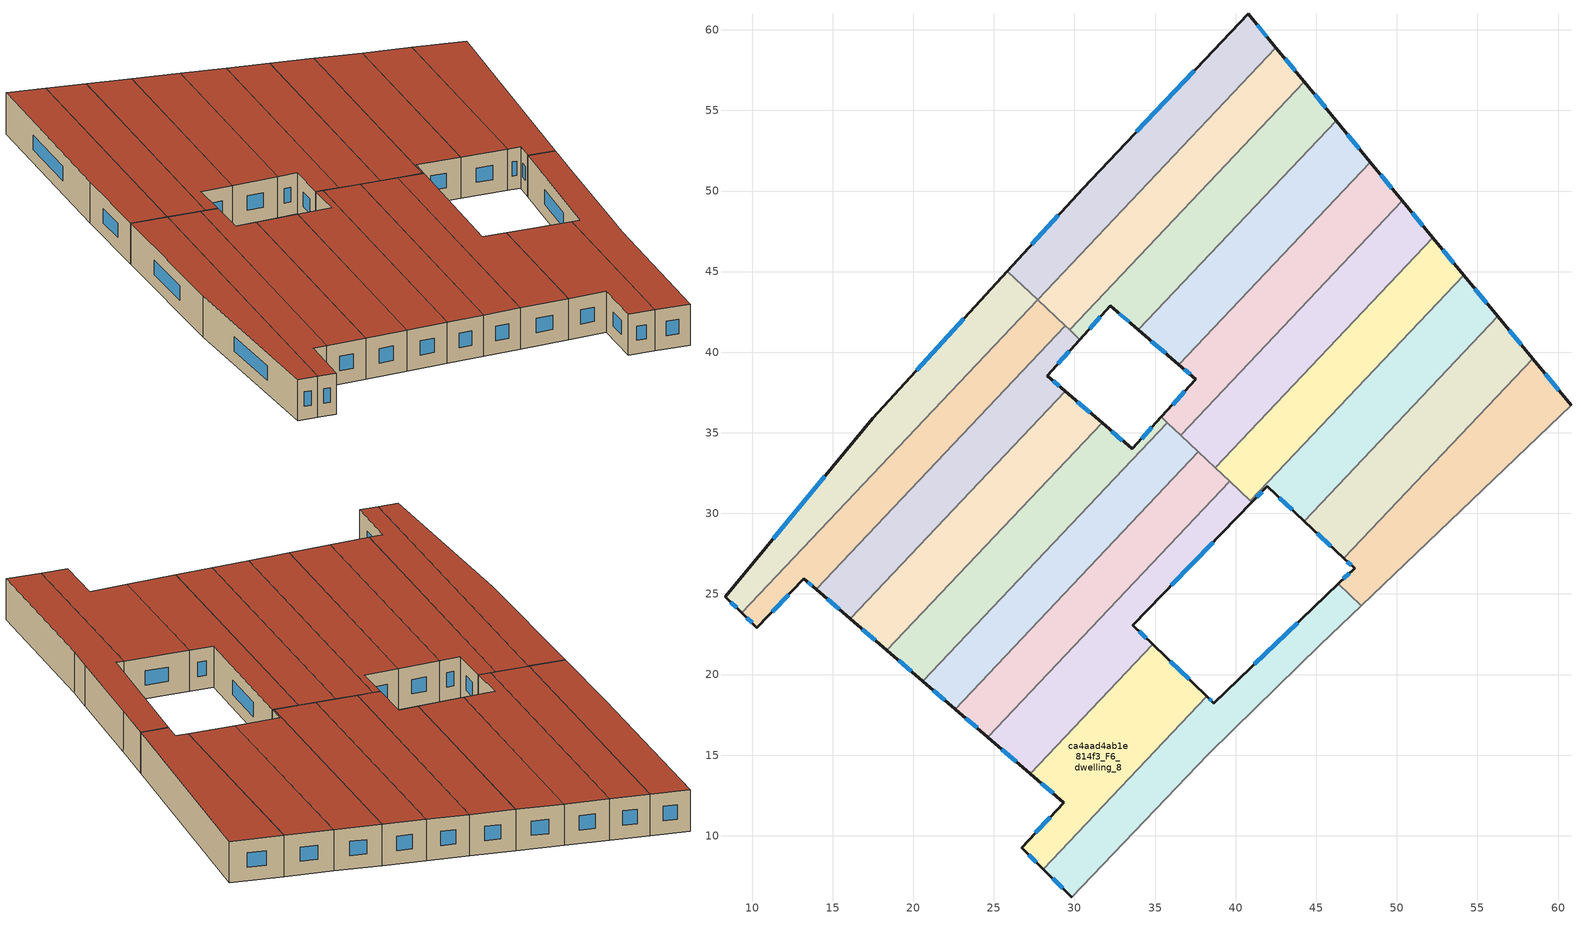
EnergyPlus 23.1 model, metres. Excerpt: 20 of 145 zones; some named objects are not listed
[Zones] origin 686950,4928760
ca4aad4ab1e814f3_F6_dwelling_0
 floor to ca4aad4ab1e814f3_F5_dwelling_0 (EU_floor_Construction): 27.72,43.24 9.36,23.83 8.35,24.82 17.49,35.91 25.83,45.03 z18
 wall outside (EU_wall_Construction): 25.83,45.03 17.49,35.91 8.35,24.82 9.36,23.83 z18:21
 wall to ca4aad4ab1e814f3_F6_dwelling_1 (EU_wall_Construction): 9.36,23.83 27.72,43.24 z18:21
 wall to ca4aad4ab1e814f3_F6_dwelling_10 (EU_wall_Construction): 27.71,43.25 25.83,45.03 z18:21
 wall to ca4aad4ab1e814f3_F6_dwelling_11 (EU_wall_Construction): 27.72,43.24 27.71,43.25 z18:21
 window (EU_Window_Construction): 8.68,24.49 9.03,24.15 / 14.51,32.3 11.32,28.42 / 23.12,42.06 20.2,38.87 z18.98:20.02
 roof outside (EU_roof_Construction): 17.49,35.91 8.35,24.82 9.36,23.83 27.72,43.24 25.83,45.03 z21
ca4aad4ab1e814f3_F6_dwelling_1
 floor to ca4aad4ab1e814f3_F5_dwelling_1 (EU_floor_Construction): 29.42,41.63 13.97,25.29 13.22,25.93 10.3,22.92 9.36,23.83 27.72,43.24 z18
 wall outside (EU_wall_Construction): 9.36,23.83 10.3,22.92 13.22,25.93 13.97,25.29 z18:21
 wall to ca4aad4ab1e814f3_F6_dwelling_2 (EU_wall_Construction): 13.97,25.29 29.42,41.63 z18:21
 wall to ca4aad4ab1e814f3_F6_dwelling_11 (EU_wall_Construction): 29.42,41.63 27.72,43.24 z18:21
 window (EU_Window_Construction): 13.46,25.73 13.72,25.5 / 11.25,23.9 12.27,24.95 / 9.67,23.53 9.99,23.21 z18.98:20.02
 roof outside (EU_roof_Construction): 13.97,25.29 29.42,41.63 27.72,43.24 9.36,23.83 10.3,22.92 13.22,25.93 z21
ca4aad4ab1e814f3_F6_dwelling_10
 floor to ca4aad4ab1e814f3_F5_dwelling_10 (EU_floor_Construction): 40.77,60.99 42.5,58.89 27.71,43.25 25.83,45.03 30.51,50.14 z18
 wall outside (EU_wall_Construction): 42.5,58.89 40.77,60.99 30.51,50.14 25.83,45.03 z18:21
 wall to ca4aad4ab1e814f3_F6_dwelling_11 (EU_wall_Construction): 27.71,43.25 42.5,58.89 z18:21
 window (EU_Window_Construction): 28.99,48.48 27.35,46.69 / 37.43,57.47 33.84,53.67 / 41.94,59.57 41.33,60.31 z18.98:20.02
 roof outside (EU_roof_Construction): 30.51,50.14 25.83,45.03 27.71,43.25 42.5,58.89 40.77,60.99 z21
ca4aad4ab1e814f3_F6_dwelling_11
 floor to ca4aad4ab1e814f3_F5_dwelling_11 (EU_floor_Construction): 42.5,58.89 44.25,56.77 29.69,41.38 27.71,43.25 z18
 wall outside (EU_wall_Construction): 44.25,56.77 42.5,58.89 z18:21
 wall to ca4aad4ab1e814f3_F6_dwelling_12 (EU_wall_Construction): 29.69,41.38 44.25,56.77 z18:21
 wall to ca4aad4ab1e814f3_F6_dwelling_2 (EU_wall_Construction): 29.42,41.64 29.69,41.38 z18:21
 window (EU_Window_Construction): 43.68,57.46 43.07,58.2 z18.98:20.02
 roof outside (EU_roof_Construction): 29.69,41.38 44.25,56.77 42.5,58.89 27.71,43.25 z21
ca4aad4ab1e814f3_F6_dwelling_12
 floor to ca4aad4ab1e814f3_F5_dwelling_12 (EU_floor_Construction): 44.25,56.77 46.23,54.37 33.95,41.39 32.22,42.87 30.33,40.78 29.69,41.38 z18
 wall outside (EU_wall_Construction): 30.33,40.78 32.22,42.87 33.95,41.39 / 46.23,54.37 44.25,56.77 z18:21
 wall to ca4aad4ab1e814f3_F6_dwelling_13 (EU_wall_Construction): 33.95,41.39 46.23,54.37 z18:21
 wall to ca4aad4ab1e814f3_F6_dwelling_2 (EU_wall_Construction): 29.69,41.38 30.33,40.78 z18:21
 window (EU_Window_Construction): 30.94,41.46 31.6,42.19 / 45.59,55.15 44.89,55.99 / 32.78,42.39 33.39,41.87 z18.98:20.02
 roof outside (EU_roof_Construction): 33.95,41.39 46.23,54.37 44.25,56.77 29.69,41.38 30.33,40.78 32.22,42.87 z21
ca4aad4ab1e814f3_F6_dwelling_13
 floor to ca4aad4ab1e814f3_F5_dwelling_13 (EU_floor_Construction): 46.23,54.37 48.35,51.8 36.47,39.23 33.95,41.39 z18
 wall outside (EU_wall_Construction): 48.35,51.8 46.23,54.37 / 33.95,41.39 36.47,39.23 z18:21
 wall to ca4aad4ab1e814f3_F6_dwelling_14 (EU_wall_Construction): 36.47,39.23 48.35,51.8 z18:21
 window (EU_Window_Construction): 47.66,52.64 46.92,53.54 / 34.77,40.69 35.65,39.94 z18.98:20.02
 roof outside (EU_roof_Construction): 36.47,39.23 48.35,51.8 46.23,54.37 33.95,41.39 z21
ca4aad4ab1e814f3_F6_dwelling_14
 floor to ca4aad4ab1e814f3_F5_dwelling_14 (EU_floor_Construction): 48.35,51.8 50.35,49.38 36.6,34.85 35.4,35.99 37.54,38.32 36.47,39.23 z18
 wall outside (EU_wall_Construction): 36.47,39.23 37.54,38.32 35.4,35.99 / 50.35,49.38 48.35,51.8 z18:21
 wall to ca4aad4ab1e814f3_F6_dwelling_15 (EU_wall_Construction): 36.6,34.85 50.35,49.38 z18:21
 wall to ca4aad4ab1e814f3_F6_dwelling_5 (EU_wall_Construction): 35.77,35.63 36.6,34.85 z18:21
 wall to ca4aad4ab1e814f3_F6_dwelling_4 (EU_wall_Construction): 35.4,35.99 35.77,35.63 z18:21
 window (EU_Window_Construction): 36.84,37.56 36.09,36.75 / 36.82,38.94 37.19,38.62 / 49.7,50.17 49,51.01 z18.98:20.02
 roof outside (EU_roof_Construction): 37.54,38.32 35.4,35.99 36.6,34.85 50.35,49.38 48.35,51.8 36.47,39.23 z21
ca4aad4ab1e814f3_F6_dwelling_15
 floor to ca4aad4ab1e814f3_F5_dwelling_15 (EU_floor_Construction): 50.35,49.38 52.23,47.1 38.74,32.83 36.6,34.85 z18
 wall outside (EU_wall_Construction): 52.23,47.1 50.35,49.38 z18:21
 wall to ca4aad4ab1e814f3_F6_dwelling_16 (EU_wall_Construction): 38.74,32.83 52.23,47.1 z18:21
 wall to ca4aad4ab1e814f3_F6_dwelling_6 (EU_wall_Construction): 37.69,33.82 38.74,32.83 z18:21
 wall to ca4aad4ab1e814f3_F6_dwelling_5 (EU_wall_Construction): 36.6,34.85 37.69,33.82 z18:21
 window (EU_Window_Construction): 51.62,47.84 50.96,48.64 z18.98:20.02
 roof outside (EU_roof_Construction): 38.74,32.83 52.23,47.1 50.35,49.38 36.6,34.85 z21
ca4aad4ab1e814f3_F6_dwelling_16
 floor to ca4aad4ab1e814f3_F5_dwelling_16 (EU_floor_Construction): 52.23,47.1 54.15,44.77 40.91,30.77 38.74,32.83 z18
 wall outside (EU_wall_Construction): 54.15,44.77 52.23,47.1 z18:21
 wall to ca4aad4ab1e814f3_F6_dwelling_17 (EU_wall_Construction): 40.91,30.77 54.15,44.77 z18:21
 wall to ca4aad4ab1e814f3_F6_dwelling_7 (EU_wall_Construction): 39.62,31.99 40.91,30.77 z18:21
 wall to ca4aad4ab1e814f3_F6_dwelling_6 (EU_wall_Construction): 38.74,32.83 39.62,31.99 z18:21
 window (EU_Window_Construction): 53.53,45.53 52.86,46.34 z18.98:20.02
 roof outside (EU_roof_Construction): 40.91,30.77 54.15,44.77 52.23,47.1 38.74,32.83 z21
ca4aad4ab1e814f3_F6_dwelling_17
 floor to ca4aad4ab1e814f3_F5_dwelling_17 (EU_floor_Construction): 54.15,44.77 56.26,42.22 44.25,29.52 41.95,31.67 41,30.69 40.91,30.77 z18
 wall outside (EU_wall_Construction): 41,30.69 41.95,31.67 44.25,29.52 / 56.26,42.22 54.15,44.77 z18:21
 wall to ca4aad4ab1e814f3_F6_dwelling_18 (EU_wall_Construction): 44.25,29.52 56.26,42.22 z18:21
 wall to ca4aad4ab1e814f3_F6_dwelling_7 (EU_wall_Construction): 40.91,30.77 41,30.69 z18:21
 window (EU_Window_Construction): 41.3,31.01 41.64,31.35 / 55.57,43.05 54.84,43.94 / 42.7,30.97 43.5,30.22 z18.98:20.02
 roof outside (EU_roof_Construction): 44.25,29.52 56.26,42.22 54.15,44.77 40.91,30.77 41,30.69 41.95,31.67 z21
ca4aad4ab1e814f3_F6_dwelling_18
 floor to ca4aad4ab1e814f3_F5_dwelling_18 (EU_floor_Construction): 56.26,42.22 58.42,39.59 46.71,27.21 44.25,29.52 z18
 wall outside (EU_wall_Construction): 58.42,39.59 56.26,42.22 / 44.25,29.52 46.71,27.21 z18:21
 wall to ca4aad4ab1e814f3_F6_dwelling_19 (EU_wall_Construction): 46.71,27.21 58.42,39.59 z18:21
 window (EU_Window_Construction): 57.72,40.45 56.96,41.36 / 45.05,28.77 45.91,27.96 z18.98:20.02
 roof outside (EU_roof_Construction): 46.71,27.21 58.42,39.59 56.26,42.22 44.25,29.52 z21
ca4aad4ab1e814f3_F6_dwelling_19
 floor to ca4aad4ab1e814f3_F5_dwelling_19 (EU_floor_Construction): 58.42,39.59 60.81,36.7 47.79,24.27 46.36,25.62 47.38,26.59 46.71,27.21 z18
 wall outside (EU_wall_Construction): 46.71,27.21 47.38,26.59 46.36,25.62 / 60.81,36.7 58.42,39.59 z18:21
 wall adiabatic (EU_wall_Construction): 47.79,24.27 60.81,36.7 z18:21
 wall to ca4aad4ab1e814f3_F6_dwelling_9 (EU_wall_Construction): 46.36,25.62 47.79,24.27 z18:21
 window (EU_Window_Construction): 47.05,26.28 46.69,25.94 / 46.93,27.01 47.16,26.79 / 60.03,37.64 59.2,38.65 z18.98:20.02
 roof outside (EU_roof_Construction): 60.81,36.7 58.42,39.59 46.71,27.21 47.38,26.59 46.36,25.62 47.79,24.27 z21
ca4aad4ab1e814f3_F6_dwelling_2
 floor to ca4aad4ab1e814f3_F5_dwelling_2 (EU_floor_Construction): 30.33,40.78 28.31,38.54 29.43,37.57 16.09,23.46 13.97,25.29 29.42,41.63 z18
 wall outside (EU_wall_Construction): 29.43,37.57 28.31,38.54 30.33,40.78 / 13.97,25.29 16.09,23.46 z18:21
 wall to ca4aad4ab1e814f3_F6_dwelling_3 (EU_wall_Construction): 16.09,23.46 29.43,37.57 z18:21
 window (EU_Window_Construction): 28.96,39.27 29.67,40.05 / 29.07,37.89 28.67,38.23 / 14.66,24.7 15.4,24.06 z18.98:20.02
 roof outside (EU_roof_Construction): 29.43,37.57 28.31,38.54 30.33,40.78 29.42,41.63 13.97,25.29 16.09,23.46 z21
ca4aad4ab1e814f3_F6_dwelling_3
 floor to ca4aad4ab1e814f3_F5_dwelling_3 (EU_floor_Construction): 31.71,35.61 18.37,21.5 16.09,23.46 29.43,37.57 z18
 wall outside (EU_wall_Construction): 16.09,23.46 18.37,21.5 / 31.71,35.61 29.43,37.57 z18:21
 wall to ca4aad4ab1e814f3_F6_dwelling_4 (EU_wall_Construction): 18.37,21.5 31.71,35.61 z18:21
 window (EU_Window_Construction): 16.83,22.82 17.63,22.14 / 30.97,36.25 30.17,36.93 z18.98:20.02
 roof outside (EU_roof_Construction): 18.37,21.5 31.71,35.61 29.43,37.57 16.09,23.46 z21
ca4aad4ab1e814f3_F6_dwelling_4
 floor to ca4aad4ab1e814f3_F5_dwelling_4 (EU_floor_Construction): 35.77,35.63 20.59,19.58 18.37,21.5 31.71,35.61 33.58,34 35.4,35.99 z18
 wall outside (EU_wall_Construction): 35.4,35.99 33.58,34 31.71,35.61 / 18.37,21.5 20.59,19.58 z18:21
 wall to ca4aad4ab1e814f3_F6_dwelling_5 (EU_wall_Construction): 20.59,19.58 35.77,35.63 z18:21
 window (EU_Window_Construction): 34.81,35.34 34.17,34.64 / 19.09,20.88 19.87,20.21 / 32.97,34.52 32.32,35.08 z18.98:20.02
 roof outside (EU_roof_Construction): 33.58,34 31.71,35.61 18.37,21.5 20.59,19.58 35.77,35.63 35.4,35.99 z21
ca4aad4ab1e814f3_F6_dwelling_5
 floor to ca4aad4ab1e814f3_F5_dwelling_5 (EU_floor_Construction): 37.69,33.82 22.6,17.86 20.59,19.58 35.77,35.63 z18
 wall outside (EU_wall_Construction): 20.59,19.58 22.6,17.86 z18:21
 wall to ca4aad4ab1e814f3_F6_dwelling_6 (EU_wall_Construction): 22.6,17.86 37.69,33.82 z18:21
 window (EU_Window_Construction): 21.24,19.02 21.95,18.42 z18.98:20.02
 roof outside (EU_roof_Construction): 22.6,17.86 37.69,33.82 35.77,35.63 20.59,19.58 z21
ca4aad4ab1e814f3_F6_dwelling_6
 floor to ca4aad4ab1e814f3_F5_dwelling_6 (EU_floor_Construction): 39.62,31.99 24.62,16.12 22.6,17.86 37.69,33.82 z18
 wall outside (EU_wall_Construction): 22.6,17.86 24.62,16.12 z18:21
 wall to ca4aad4ab1e814f3_F6_dwelling_7 (EU_wall_Construction): 24.62,16.12 39.62,31.99 z18:21
 window (EU_Window_Construction): 23.25,17.29 23.96,16.68 z18.98:20.02
 roof outside (EU_roof_Construction): 24.62,16.12 39.62,31.99 37.69,33.82 22.6,17.86 z21
ca4aad4ab1e814f3_F6_dwelling_7
 floor to ca4aad4ab1e814f3_F5_dwelling_7 (EU_floor_Construction): 41,30.69 33.62,23.05 34.85,21.87 27.26,13.84 24.62,16.12 39.62,31.99 z18
 wall outside (EU_wall_Construction): 34.85,21.87 33.62,23.05 41,30.69 / 24.62,16.12 27.26,13.84 z18:21
 wall to ca4aad4ab1e814f3_F6_dwelling_8 (EU_wall_Construction): 27.26,13.84 34.85,21.87 z18:21
 window (EU_Window_Construction): 36.02,25.54 38.6,28.21 / 34.45,22.26 34.02,22.67 / 25.48,15.38 26.4,14.58 z18.98:20.02
 roof outside (EU_roof_Construction): 34.85,21.87 33.62,23.05 41,30.69 39.62,31.99 24.62,16.12 27.26,13.84 z21
ca4aad4ab1e814f3_F6_dwelling_8
 floor to ca4aad4ab1e814f3_F5_dwelling_8 (EU_floor_Construction): 38.21,18.64 28.07,7.92 26.73,9.26 29.35,12.04 27.26,13.84 34.85,21.87 z18
 wall outside (EU_wall_Construction): 27.26,13.84 29.35,12.04 26.73,9.26 28.07,7.92 / 38.21,18.64 34.85,21.87 z18:21
 wall to ca4aad4ab1e814f3_F6_dwelling_9 (EU_wall_Construction): 28.07,7.92 38.21,18.64 z18:21
 window (EU_Window_Construction): 27.16,8.83 27.64,8.36 / 28.49,11.14 27.58,10.17 / 27.94,13.26 28.67,12.63 / 37.12,19.69 35.94,20.82 z18.98:20.02
 roof outside (EU_roof_Construction): 29.35,12.04 26.73,9.26 28.07,7.92 38.21,18.64 34.85,21.87 27.26,13.84 z21
ca4aad4ab1e814f3_F6_dwelling_9
 floor to ca4aad4ab1e814f3_F5_dwelling_9 (EU_floor_Construction): 47.79,24.27 45.25,21.83 39.86,16.58 38.27,15.04 29.83,6.18 28.07,7.92 38.21,18.64 38.65,18.22 46.36,25.62 z18
 wall outside (EU_wall_Construction): 28.07,7.92 29.83,6.18 / 46.36,25.62 38.65,18.22 38.21,18.64 z18:21
 wall adiabatic (EU_wall_Construction): 29.83,6.18 38.27,15.04 39.86,16.58 45.25,21.83 47.79,24.27 z18:21
 window (EU_Window_Construction): 28.64,7.36 29.26,6.75 / 38.5,18.36 38.35,18.51 / 43.85,23.21 41.15,20.63 z18.98:20.02
 roof outside (EU_roof_Construction): 38.27,15.04 39.86,16.58 45.25,21.83 47.79,24.27 46.36,25.62 38.65,18.22 38.21,18.64 28.07,7.92 29.83,6.18 z21
[Building]
EU S2 Campaign: North Axis=0; Terrain=City; Solar Distribution=FullExterior
[Site:Location]
Bologna: Latitude=44.5; Longitude=11.25; Time Zone=1; Elevation=37
[SizingPeriod:WeatherFileDays]
AnnualSizingPeriod: Begin Month=1; Begin Day of Month=1; End Month=12; End Day of Month=31; Day of Week for Start Day=Monday; Use Weather File Daylight Saving Period=No; Use Weather File Rain and Snow Indicators=No
[MATERIAL]
EU_InternalMass_Material: Roughness=MediumRough; Thickness=0.1; Conductivity=1; Density=1800; Specific Heat=900; Thermal Absorptance=0.9; Solar Absorptance=0.7; Visible Absorptance=0.7
[MATERIAL:NOMASS] Roughness=MediumRough; Thermal Absorptance=0.9; Solar Absorptance=0.7; Visible Absorptance=0.7
Name | Thermal Resistance
EU_wall_NoMass | 0.905828
EU_roof_NoMass | 0.37593
EU_floor_NoMass | 0.67114
[WINDOWMATERIAL:SIMPLEGLAZINGSYSTEM]
EU_Window_SimpleGlazing: UFactor=4.52486; Solar Heat Gain Coefficient=0.85; Visible Transmittance=0.85
[CONSTRUCTION]
EU_wall_Construction: EU_wall_NoMass
EU_roof_Construction: EU_roof_NoMass
EU_floor_Construction: EU_floor_NoMass
EU_Window_Construction: EU_Window_SimpleGlazing
EU_InternalMass_Construction: EU_InternalMass_Material
[ZONE] Type=1; Multiplier=1; Ceiling Height=autocalculate; Floor Area=autocalculate; Part of Total Floor Area=Yes
Name | Volume
ca4aad4ab1e814f3_F6_dwelling_0 | 174.764
ca4aad4ab1e814f3_F6_dwelling_1 | 174.803
ca4aad4ab1e814f3_F6_dwelling_10 | 174.849
ca4aad4ab1e814f3_F6_dwelling_11 | 174.763
ca4aad4ab1e814f3_F6_dwelling_12; ca4aad4ab1e814f3_F6_dwelling_15 | 174.78
ca4aad4ab1e814f3_F6_dwelling_13 | 174.826
ca4aad4ab1e814f3_F6_dwelling_14 | 174.85
ca4aad4ab1e814f3_F6_dwelling_16 | 174.829
ca4aad4ab1e814f3_F6_dwelling_17 | 174.79
ca4aad4ab1e814f3_F6_dwelling_18 | 174.794
ca4aad4ab1e814f3_F6_dwelling_19 | 174.799
ca4aad4ab1e814f3_F6_dwelling_2 | 174.825
ca4aad4ab1e814f3_F6_dwelling_3 | 174.791
ca4aad4ab1e814f3_F6_dwelling_4 | 174.836
ca4aad4ab1e814f3_F6_dwelling_5 | 174.785
ca4aad4ab1e814f3_F6_dwelling_6 | 174.8
ca4aad4ab1e814f3_F6_dwelling_7 | 174.81
ca4aad4ab1e814f3_F6_dwelling_8 | 174.828
ca4aad4ab1e814f3_F6_dwelling_9 | 174.798
[INTERNALMASS] Construction=EU_InternalMass_Construction
Name | Zone or ZoneList | Surface Area
ca4aad4ab1e814f3_F6_dwelling_0_EU_InternalMass | ca4aad4ab1e814f3_F6_dwelling_0 | 58.2549
ca4aad4ab1e814f3_F6_dwelling_1_EU_InternalMass | ca4aad4ab1e814f3_F6_dwelling_1 | 58.2682
ca4aad4ab1e814f3_F6_dwelling_2_EU_InternalMass | ca4aad4ab1e814f3_F6_dwelling_2 | 58.275
ca4aad4ab1e814f3_F6_dwelling_3_EU_InternalMass | ca4aad4ab1e814f3_F6_dwelling_3 | 58.2634
ca4aad4ab1e814f3_F6_dwelling_4_EU_InternalMass | ca4aad4ab1e814f3_F6_dwelling_4 | 58.2785
ca4aad4ab1e814f3_F6_dwelling_5_EU_InternalMass | ca4aad4ab1e814f3_F6_dwelling_5 | 58.2616
ca4aad4ab1e814f3_F6_dwelling_6_EU_InternalMass | ca4aad4ab1e814f3_F6_dwelling_6 | 58.2668
ca4aad4ab1e814f3_F6_dwelling_7_EU_InternalMass | ca4aad4ab1e814f3_F6_dwelling_7 | 58.2704
ca4aad4ab1e814f3_F6_dwelling_8_EU_InternalMass | ca4aad4ab1e814f3_F6_dwelling_8 | 58.276
ca4aad4ab1e814f3_F6_dwelling_9_EU_InternalMass | ca4aad4ab1e814f3_F6_dwelling_9 | 58.2659
ca4aad4ab1e814f3_F6_dwelling_10_EU_InternalMass | ca4aad4ab1e814f3_F6_dwelling_10 | 58.2832
ca4aad4ab1e814f3_F6_dwelling_11_EU_InternalMass | ca4aad4ab1e814f3_F6_dwelling_11 | 58.2543
ca4aad4ab1e814f3_F6_dwelling_12_EU_InternalMass | ca4aad4ab1e814f3_F6_dwelling_12 | 58.2601
ca4aad4ab1e814f3_F6_dwelling_13_EU_InternalMass | ca4aad4ab1e814f3_F6_dwelling_13 | 58.2754
ca4aad4ab1e814f3_F6_dwelling_14_EU_InternalMass | ca4aad4ab1e814f3_F6_dwelling_14 | 58.2832
ca4aad4ab1e814f3_F6_dwelling_15_EU_InternalMass | ca4aad4ab1e814f3_F6_dwelling_15 | 58.2603
ca4aad4ab1e814f3_F6_dwelling_16_EU_InternalMass | ca4aad4ab1e814f3_F6_dwelling_16 | 58.2764
ca4aad4ab1e814f3_F6_dwelling_17_EU_InternalMass | ca4aad4ab1e814f3_F6_dwelling_17 | 58.2631
ca4aad4ab1e814f3_F6_dwelling_18_EU_InternalMass | ca4aad4ab1e814f3_F6_dwelling_18 | 58.2648
ca4aad4ab1e814f3_F6_dwelling_19_EU_InternalMass | ca4aad4ab1e814f3_F6_dwelling_19 | 58.2663
[OTHEREQUIPMENT] Fuel Type=Electricity; Design Level Calculation Method=Watts/Area; Power per Zone Floor Area=1; Fraction Latent=0; Fraction Radiant=0; Fraction Lost=0; Carbon Dioxide Generation Rate=0; EndUse Subcategory=EU_Step8_InternalGains
Name | Zone or ZoneList or Space or SpaceList | Schedule
EU_Step8_InternalGain_ca4aad4ab1e814f3_F6_dwelling_0_f000 | ca4aad4ab1e814f3_F6_dwelling_0 | EU_Step8_GainSchedule_ca4aad4ab1e814f3_F6_dwelling_0_f000
EU_Step8_InternalGain_ca4aad4ab1e814f3_F6_dwelling_1_f000 | ca4aad4ab1e814f3_F6_dwelling_1 | EU_Step8_GainSchedule_ca4aad4ab1e814f3_F6_dwelling_1_f000
EU_Step8_InternalGain_ca4aad4ab1e814f3_F6_dwelling_2_f000 | ca4aad4ab1e814f3_F6_dwelling_2 | EU_Step8_GainSchedule_ca4aad4ab1e814f3_F6_dwelling_2_f000
EU_Step8_InternalGain_ca4aad4ab1e814f3_F6_dwelling_3_f000 | ca4aad4ab1e814f3_F6_dwelling_3 | EU_Step8_GainSchedule_ca4aad4ab1e814f3_F6_dwelling_3_f000
EU_Step8_InternalGain_ca4aad4ab1e814f3_F6_dwelling_4_f000 | ca4aad4ab1e814f3_F6_dwelling_4 | EU_Step8_GainSchedule_ca4aad4ab1e814f3_F6_dwelling_4_f000
EU_Step8_InternalGain_ca4aad4ab1e814f3_F6_dwelling_5_f000 | ca4aad4ab1e814f3_F6_dwelling_5 | EU_Step8_GainSchedule_ca4aad4ab1e814f3_F6_dwelling_5_f000
EU_Step8_InternalGain_ca4aad4ab1e814f3_F6_dwelling_6_f000 | ca4aad4ab1e814f3_F6_dwelling_6 | EU_Step8_GainSchedule_ca4aad4ab1e814f3_F6_dwelling_6_f000
EU_Step8_InternalGain_ca4aad4ab1e814f3_F6_dwelling_7_f000 | ca4aad4ab1e814f3_F6_dwelling_7 | EU_Step8_GainSchedule_ca4aad4ab1e814f3_F6_dwelling_7_f000
EU_Step8_InternalGain_ca4aad4ab1e814f3_F6_dwelling_8_f000 | ca4aad4ab1e814f3_F6_dwelling_8 | EU_Step8_GainSchedule_ca4aad4ab1e814f3_F6_dwelling_8_f000
EU_Step8_InternalGain_ca4aad4ab1e814f3_F6_dwelling_9_f000 | ca4aad4ab1e814f3_F6_dwelling_9 | EU_Step8_GainSchedule_ca4aad4ab1e814f3_F6_dwelling_9_f000
EU_Step8_InternalGain_ca4aad4ab1e814f3_F6_dwelling_10_f000 | ca4aad4ab1e814f3_F6_dwelling_10 | EU_Step8_GainSchedule_ca4aad4ab1e814f3_F6_dwelling_10_f000
EU_Step8_InternalGain_ca4aad4ab1e814f3_F6_dwelling_11_f000 | ca4aad4ab1e814f3_F6_dwelling_11 | EU_Step8_GainSchedule_ca4aad4ab1e814f3_F6_dwelling_11_f000
EU_Step8_InternalGain_ca4aad4ab1e814f3_F6_dwelling_12_f000 | ca4aad4ab1e814f3_F6_dwelling_12 | EU_Step8_GainSchedule_ca4aad4ab1e814f3_F6_dwelling_12_f000
EU_Step8_InternalGain_ca4aad4ab1e814f3_F6_dwelling_13_f000 | ca4aad4ab1e814f3_F6_dwelling_13 | EU_Step8_GainSchedule_ca4aad4ab1e814f3_F6_dwelling_13_f000
EU_Step8_InternalGain_ca4aad4ab1e814f3_F6_dwelling_14_f000 | ca4aad4ab1e814f3_F6_dwelling_14 | EU_Step8_GainSchedule_ca4aad4ab1e814f3_F6_dwelling_14_f000
EU_Step8_InternalGain_ca4aad4ab1e814f3_F6_dwelling_15_f000 | ca4aad4ab1e814f3_F6_dwelling_15 | EU_Step8_GainSchedule_ca4aad4ab1e814f3_F6_dwelling_15_f000
EU_Step8_InternalGain_ca4aad4ab1e814f3_F6_dwelling_16_f000 | ca4aad4ab1e814f3_F6_dwelling_16 | EU_Step8_GainSchedule_ca4aad4ab1e814f3_F6_dwelling_16_f000
EU_Step8_InternalGain_ca4aad4ab1e814f3_F6_dwelling_17_f000 | ca4aad4ab1e814f3_F6_dwelling_17 | EU_Step8_GainSchedule_ca4aad4ab1e814f3_F6_dwelling_17_f000
EU_Step8_InternalGain_ca4aad4ab1e814f3_F6_dwelling_18_f000 | ca4aad4ab1e814f3_F6_dwelling_18 | EU_Step8_GainSchedule_ca4aad4ab1e814f3_F6_dwelling_18_f000
EU_Step8_InternalGain_ca4aad4ab1e814f3_F6_dwelling_19_f000 | ca4aad4ab1e814f3_F6_dwelling_19 | EU_Step8_GainSchedule_ca4aad4ab1e814f3_F6_dwelling_19_f000
[ZONEVENTILATION:DESIGNFLOWRATE] Schedule=EU_AlwaysOn; Design Flow Rate Calculation Method=AirChanges/Hour; Air Changes per Hour=0.73129; Ventilation Type=Natural; Fan Pressure Rise=0; Fan Total Efficiency=1; Constant Term Coefficient=1; Temperature Term Coefficient=0; Velocity Term Coefficient=0; Velocity Squared Term Coefficient=0; Minimum Indoor Temperature=-100; Maximum Indoor Temperature=100; Delta Temperature=-100; Minimum Outdoor Temperature=-100; Maximum Outdoor Temperature=100; Maximum Wind Speed=40
Name | Zone or ZoneList or Space or SpaceList
EU_ConstantAir_ca4aad4ab1e814f3_F6_dwelling_0 | ca4aad4ab1e814f3_F6_dwelling_0
EU_ConstantAir_ca4aad4ab1e814f3_F6_dwelling_1 | ca4aad4ab1e814f3_F6_dwelling_1
EU_ConstantAir_ca4aad4ab1e814f3_F6_dwelling_2 | ca4aad4ab1e814f3_F6_dwelling_2
EU_ConstantAir_ca4aad4ab1e814f3_F6_dwelling_3 | ca4aad4ab1e814f3_F6_dwelling_3
EU_ConstantAir_ca4aad4ab1e814f3_F6_dwelling_4 | ca4aad4ab1e814f3_F6_dwelling_4
EU_ConstantAir_ca4aad4ab1e814f3_F6_dwelling_5 | ca4aad4ab1e814f3_F6_dwelling_5
EU_ConstantAir_ca4aad4ab1e814f3_F6_dwelling_6 | ca4aad4ab1e814f3_F6_dwelling_6
EU_ConstantAir_ca4aad4ab1e814f3_F6_dwelling_7 | ca4aad4ab1e814f3_F6_dwelling_7
EU_ConstantAir_ca4aad4ab1e814f3_F6_dwelling_8 | ca4aad4ab1e814f3_F6_dwelling_8
EU_ConstantAir_ca4aad4ab1e814f3_F6_dwelling_9 | ca4aad4ab1e814f3_F6_dwelling_9
EU_ConstantAir_ca4aad4ab1e814f3_F6_dwelling_10 | ca4aad4ab1e814f3_F6_dwelling_10
EU_ConstantAir_ca4aad4ab1e814f3_F6_dwelling_11 | ca4aad4ab1e814f3_F6_dwelling_11
EU_ConstantAir_ca4aad4ab1e814f3_F6_dwelling_12 | ca4aad4ab1e814f3_F6_dwelling_12
EU_ConstantAir_ca4aad4ab1e814f3_F6_dwelling_13 | ca4aad4ab1e814f3_F6_dwelling_13
EU_ConstantAir_ca4aad4ab1e814f3_F6_dwelling_14 | ca4aad4ab1e814f3_F6_dwelling_14
EU_ConstantAir_ca4aad4ab1e814f3_F6_dwelling_15 | ca4aad4ab1e814f3_F6_dwelling_15
EU_ConstantAir_ca4aad4ab1e814f3_F6_dwelling_16 | ca4aad4ab1e814f3_F6_dwelling_16
EU_ConstantAir_ca4aad4ab1e814f3_F6_dwelling_17 | ca4aad4ab1e814f3_F6_dwelling_17
EU_ConstantAir_ca4aad4ab1e814f3_F6_dwelling_18 | ca4aad4ab1e814f3_F6_dwelling_18
EU_ConstantAir_ca4aad4ab1e814f3_F6_dwelling_19 | ca4aad4ab1e814f3_F6_dwelling_19
[HVACTEMPLATE:ZONE:IDEALLOADSAIRSYSTEM] System Availability Schedule=EU_AlwaysOn; Maximum Heating Supply Air Temperature=50; Minimum Cooling Supply Air Temperature=13; Maximum Heating Supply Air Humidity Ratio=0.0156; Minimum Cooling Supply Air Humidity Ratio=0.0077; Heating Limit=NoLimit; Cooling Limit=NoLimit; Heating Availability Schedule=EU_AlwaysOn; Cooling Availability Schedule=EU_CoolingOff; Dehumidification Control Type=ConstantSensibleHeatRatio; Cooling Sensible Heat Ratio=0.7; Dehumidification Setpoint=60; Humidification Control Type=None; Humidification Setpoint=30; Outdoor Air Method=None; Outdoor Air Flow Rate per Person=0.00944; Outdoor Air Flow Rate per Zone Floor Area=0; Outdoor Air Flow Rate per Zone=0; Demand Controlled Ventilation Type=None; Outdoor Air Economizer Type=NoEconomizer; Heat Recovery Type=None; Sensible Heat Recovery Effectiveness=0.7; Latent Heat Recovery Effectiveness=0.65
Name | Template Thermostat
ca4aad4ab1e814f3_F6_dwelling_0 | EU_HeatOnly_ca4aad4ab1e814f3_F6_dwelling_0
ca4aad4ab1e814f3_F6_dwelling_1 | EU_HeatOnly_ca4aad4ab1e814f3_F6_dwelling_1
ca4aad4ab1e814f3_F6_dwelling_2 | EU_HeatOnly_ca4aad4ab1e814f3_F6_dwelling_2
ca4aad4ab1e814f3_F6_dwelling_3 | EU_HeatOnly_ca4aad4ab1e814f3_F6_dwelling_3
ca4aad4ab1e814f3_F6_dwelling_4 | EU_HeatOnly_ca4aad4ab1e814f3_F6_dwelling_4
ca4aad4ab1e814f3_F6_dwelling_5 | EU_HeatOnly_ca4aad4ab1e814f3_F6_dwelling_5
ca4aad4ab1e814f3_F6_dwelling_6 | EU_HeatOnly_ca4aad4ab1e814f3_F6_dwelling_6
ca4aad4ab1e814f3_F6_dwelling_7 | EU_HeatOnly_ca4aad4ab1e814f3_F6_dwelling_7
ca4aad4ab1e814f3_F6_dwelling_8 | EU_HeatOnly_ca4aad4ab1e814f3_F6_dwelling_8
ca4aad4ab1e814f3_F6_dwelling_9 | EU_HeatOnly_ca4aad4ab1e814f3_F6_dwelling_9
ca4aad4ab1e814f3_F6_dwelling_10 | EU_HeatOnly_ca4aad4ab1e814f3_F6_dwelling_10
ca4aad4ab1e814f3_F6_dwelling_11 | EU_HeatOnly_ca4aad4ab1e814f3_F6_dwelling_11
ca4aad4ab1e814f3_F6_dwelling_12 | EU_HeatOnly_ca4aad4ab1e814f3_F6_dwelling_12
ca4aad4ab1e814f3_F6_dwelling_13 | EU_HeatOnly_ca4aad4ab1e814f3_F6_dwelling_13
ca4aad4ab1e814f3_F6_dwelling_14 | EU_HeatOnly_ca4aad4ab1e814f3_F6_dwelling_14
ca4aad4ab1e814f3_F6_dwelling_15 | EU_HeatOnly_ca4aad4ab1e814f3_F6_dwelling_15
ca4aad4ab1e814f3_F6_dwelling_16 | EU_HeatOnly_ca4aad4ab1e814f3_F6_dwelling_16
ca4aad4ab1e814f3_F6_dwelling_17 | EU_HeatOnly_ca4aad4ab1e814f3_F6_dwelling_17
ca4aad4ab1e814f3_F6_dwelling_18 | EU_HeatOnly_ca4aad4ab1e814f3_F6_dwelling_18
ca4aad4ab1e814f3_F6_dwelling_19 | EU_HeatOnly_ca4aad4ab1e814f3_F6_dwelling_19
[SIZING:ZONE] Zone Cooling Design Supply Air Temperature Input Method=SupplyAirTemperature; Zone Cooling Design Supply Air Temperature=13; Zone Heating Design Supply Air Temperature Input Method=SupplyAirTemperature; Zone Heating Design Supply Air Temperature=50; Zone Cooling Design Supply Air Humidity Ratio=0.008; Zone Heating Design Supply Air Humidity Ratio=0.008; Cooling Design Air Flow Method=DesignDay; Cooling Design Air Flow Rate=0; Cooling Minimum Air Flow per Zone Floor Area=0.000762; Cooling Minimum Air Flow=0; Cooling Minimum Air Flow Fraction=0.2; Heating Design Air Flow Method=DesignDay; Heating Design Air Flow Rate=0; Heating Maximum Air Flow per Zone Floor Area=0.002032; Heating Maximum Air Flow=0.141576; Heating Maximum Air Flow Fraction=0.3; Account for Dedicated Outdoor Air System=No; Dedicated Outdoor Air System Control Strategy=NeutralSupplyAir; Dedicated Outdoor Air Low Setpoint Temperature for Design=autosize; Dedicated Outdoor Air High Setpoint Temperature for Design=autosize; Zone Load Sizing Method=Sensible Load Only No Latent Load; Zone Latent Cooling Design Supply Air Humidity Ratio Input Method=HumidityRatioDifference; Zone Cooling Design Supply Air Humidity Ratio Difference=0.005; Zone Latent Heating Design Supply Air Humidity Ratio Input Method=HumidityRatioDifference; Zone Humidification Design Supply Air Humidity Ratio Difference=0.005
ca4aad4ab1e814f3_F6_dwelling_0; ca4aad4ab1e814f3_F6_dwelling_1; ca4aad4ab1e814f3_F6_dwelling_2; ca4aad4ab1e814f3_F6_dwelling_3; ca4aad4ab1e814f3_F6_dwelling_4; ca4aad4ab1e814f3_F6_dwelling_5; ca4aad4ab1e814f3_F6_dwelling_6; ca4aad4ab1e814f3_F6_dwelling_7; ca4aad4ab1e814f3_F6_dwelling_8; ca4aad4ab1e814f3_F6_dwelling_9; ca4aad4ab1e814f3_F6_dwelling_10; ca4aad4ab1e814f3_F6_dwelling_11; ca4aad4ab1e814f3_F6_dwelling_12; ca4aad4ab1e814f3_F6_dwelling_13; ca4aad4ab1e814f3_F6_dwelling_14; ca4aad4ab1e814f3_F6_dwelling_15; ca4aad4ab1e814f3_F6_dwelling_16; ca4aad4ab1e814f3_F6_dwelling_17; ca4aad4ab1e814f3_F6_dwelling_18; ca4aad4ab1e814f3_F6_dwelling_19
[SCHEDULE:CONSTANT]
Name | Hourly Value
EU_AlwaysOn | 1
EU_CoolingOff | 0
[SCHEDULE:FILE] Column Number=1; Rows to Skip at Top=0; Number of Hours of Data=8760; Column Separator=Comma; Interpolate to Timestep=No; Minutes per Item=60; Adjust Schedule for Daylight Savings=Yes
Name | File
EU_Step8_GainSchedule_ca4aad4ab1e814f3_F6_dwelling_0_f000 | ../../schedules/ca4aad4ab1e814f3/ca4aad4ab1e814f3_F6_dwelling_0_f000_gain.csv
EU_Step8_GainSchedule_ca4aad4ab1e814f3_F6_dwelling_1_f000 | ../../schedules/ca4aad4ab1e814f3/ca4aad4ab1e814f3_F6_dwelling_1_f000_gain.csv
EU_Step8_GainSchedule_ca4aad4ab1e814f3_F6_dwelling_2_f000 | ../../schedules/ca4aad4ab1e814f3/ca4aad4ab1e814f3_F6_dwelling_2_f000_gain.csv
EU_Step8_GainSchedule_ca4aad4ab1e814f3_F6_dwelling_3_f000 | ../../schedules/ca4aad4ab1e814f3/ca4aad4ab1e814f3_F6_dwelling_3_f000_gain.csv
EU_Step8_GainSchedule_ca4aad4ab1e814f3_F6_dwelling_4_f000 | ../../schedules/ca4aad4ab1e814f3/ca4aad4ab1e814f3_F6_dwelling_4_f000_gain.csv
EU_Step8_GainSchedule_ca4aad4ab1e814f3_F6_dwelling_5_f000 | ../../schedules/ca4aad4ab1e814f3/ca4aad4ab1e814f3_F6_dwelling_5_f000_gain.csv
EU_Step8_GainSchedule_ca4aad4ab1e814f3_F6_dwelling_6_f000 | ../../schedules/ca4aad4ab1e814f3/ca4aad4ab1e814f3_F6_dwelling_6_f000_gain.csv
EU_Step8_GainSchedule_ca4aad4ab1e814f3_F6_dwelling_7_f000 | ../../schedules/ca4aad4ab1e814f3/ca4aad4ab1e814f3_F6_dwelling_7_f000_gain.csv
EU_Step8_GainSchedule_ca4aad4ab1e814f3_F6_dwelling_8_f000 | ../../schedules/ca4aad4ab1e814f3/ca4aad4ab1e814f3_F6_dwelling_8_f000_gain.csv
EU_Step8_GainSchedule_ca4aad4ab1e814f3_F6_dwelling_9_f000 | ../../schedules/ca4aad4ab1e814f3/ca4aad4ab1e814f3_F6_dwelling_9_f000_gain.csv
EU_Step8_GainSchedule_ca4aad4ab1e814f3_F6_dwelling_10_f000 | ../../schedules/ca4aad4ab1e814f3/ca4aad4ab1e814f3_F6_dwelling_10_f000_gain.csv
EU_Step8_GainSchedule_ca4aad4ab1e814f3_F6_dwelling_11_f000 | ../../schedules/ca4aad4ab1e814f3/ca4aad4ab1e814f3_F6_dwelling_11_f000_gain.csv
EU_Step8_GainSchedule_ca4aad4ab1e814f3_F6_dwelling_12_f000 | ../../schedules/ca4aad4ab1e814f3/ca4aad4ab1e814f3_F6_dwelling_12_f000_gain.csv
EU_Step8_GainSchedule_ca4aad4ab1e814f3_F6_dwelling_13_f000 | ../../schedules/ca4aad4ab1e814f3/ca4aad4ab1e814f3_F6_dwelling_13_f000_gain.csv
EU_Step8_GainSchedule_ca4aad4ab1e814f3_F6_dwelling_14_f000 | ../../schedules/ca4aad4ab1e814f3/ca4aad4ab1e814f3_F6_dwelling_14_f000_gain.csv
EU_Step8_GainSchedule_ca4aad4ab1e814f3_F6_dwelling_15_f000 | ../../schedules/ca4aad4ab1e814f3/ca4aad4ab1e814f3_F6_dwelling_15_f000_gain.csv
EU_Step8_GainSchedule_ca4aad4ab1e814f3_F6_dwelling_16_f000 | ../../schedules/ca4aad4ab1e814f3/ca4aad4ab1e814f3_F6_dwelling_16_f000_gain.csv
EU_Step8_GainSchedule_ca4aad4ab1e814f3_F6_dwelling_17_f000 | ../../schedules/ca4aad4ab1e814f3/ca4aad4ab1e814f3_F6_dwelling_17_f000_gain.csv
EU_Step8_GainSchedule_ca4aad4ab1e814f3_F6_dwelling_18_f000 | ../../schedules/ca4aad4ab1e814f3/ca4aad4ab1e814f3_F6_dwelling_18_f000_gain.csv
EU_Step8_GainSchedule_ca4aad4ab1e814f3_F6_dwelling_19_f000 | ../../schedules/ca4aad4ab1e814f3/ca4aad4ab1e814f3_F6_dwelling_19_f000_gain.csv
